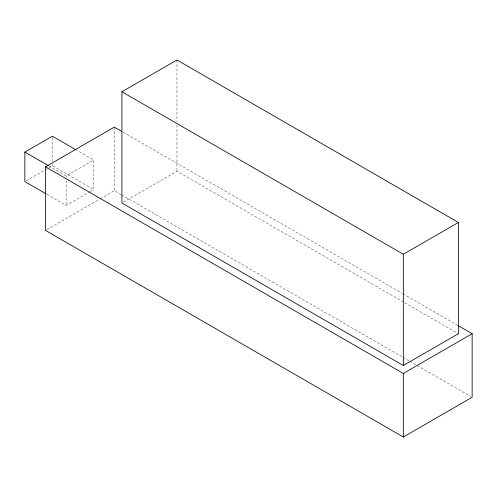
<?xml version="1.0" encoding="UTF-8"?>
<svg xmlns="http://www.w3.org/2000/svg" width="497" height="497" viewBox="0 0 497 497"><rect width="100%" height="100%" fill="white"/><g stroke="black" fill="none" stroke-linecap="round" stroke-linejoin="round"><path stroke-width="0.37" stroke-dasharray="2.48 1.86" d="M26.192 180.846L48.346 168.054M49.017 167.663L52.378 165.725L93.666 189.562L93.666 160.022L77.016 150.411M48.824 165.917L66.138 175.913L93.666 160.022M46.824 194.308L66.138 205.46L89.64 191.892M90.311 191.5L93.666 189.562M46.83 229.645L99.611 199.173M100.282 198.788L114.31 190.686L121.026 194.563M123.256 202.242L176.963 171.235L403.98 302.3M123.039 132.152L402.328 293.404M402.999 293.789L457.383 325.187M404.657 302.692L458.389 333.711M121.697 194.948L402.328 356.97M402.999 357.355L409.043 360.847M409.714 361.232L470.808 396.507M176.963 59.988L176.963 121.79M176.963 124.884L176.963 171.235M114.31 127.114L114.31 190.686M66.138 175.913L66.138 177.429M66.138 180.454L66.138 205.46M52.378 137.694L52.378 161.183M52.378 164.209L52.378 165.725"/><path stroke-width="0.75" d="M121.908 91.771L176.963 59.988L458.389 222.47L458.389 333.711L403.334 365.494L121.908 203.018L121.908 91.771L403.334 254.253L458.389 222.47M46.159 193.923L24.85 181.616L24.85 152.076L52.378 136.184L76.352 150.026M458.054 325.572L472.15 333.711L472.15 397.283L403.334 437.012L45.494 230.415L45.494 166.843L114.31 127.114L121.697 131.382M45.494 166.843L403.334 373.446L472.15 333.711M24.85 152.076L48.159 165.532M403.334 254.253L403.334 365.494M403.334 373.446L403.334 437.012"/></g></svg>
